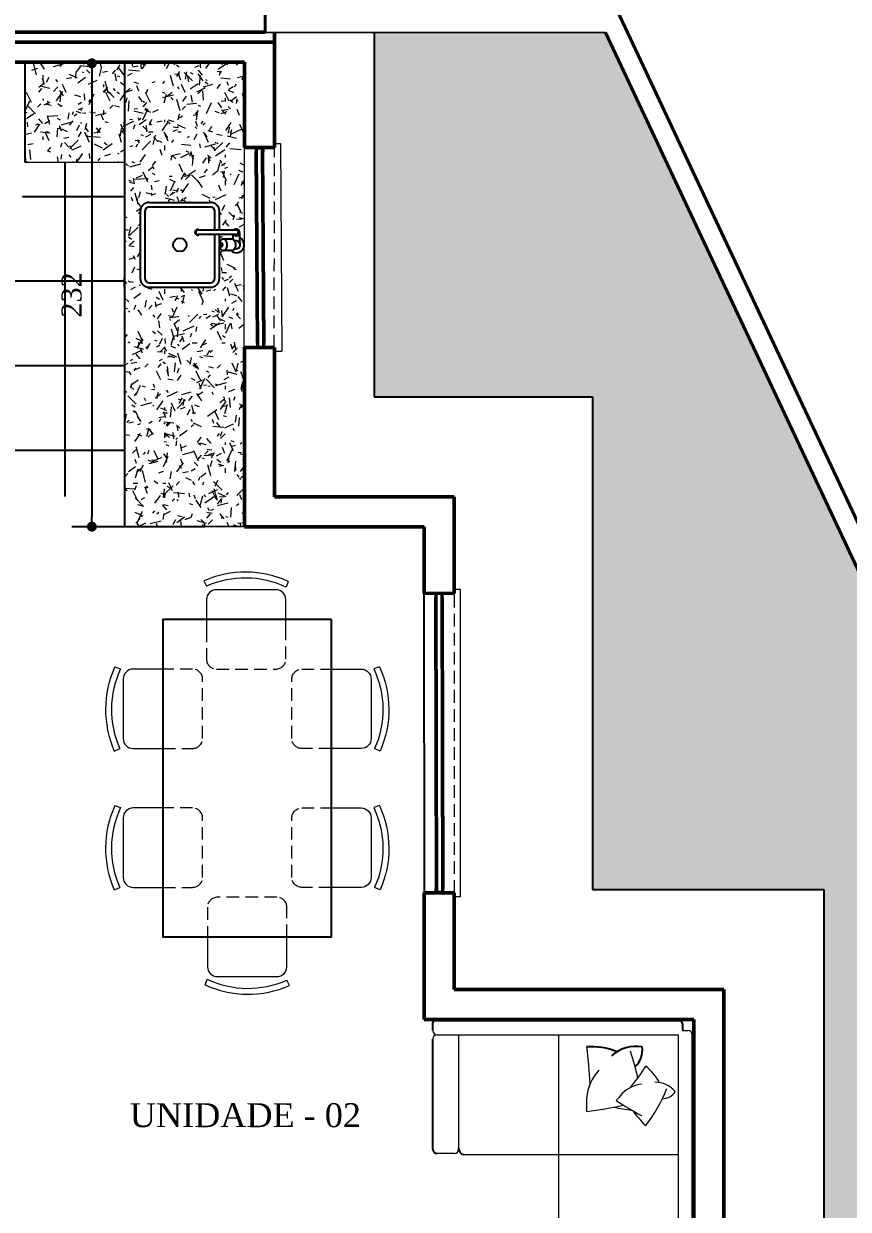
# Model space of a CAD drawing. Header units: centimetres. Extents: x -48696 to 156237, y -5617 to 29024.
# Drawn here: x -12782 to -12369, y 14694 to 15287 of the extents above; entities that cross this region are included whole.
import ezdxf

# ---------------------------------------------------------------- set-up
doc = ezdxf.new("R2010")
doc.units = ezdxf.units.CM
doc.linetypes.add('HIDDEN', pattern=[9.525, 6.35, -3.175])
for name, color, linetype in [('01', 1, 'Continuous'), ('ACESSORIOS', 2, 'Continuous'), ('COZ', 3, 'Continuous'), ('Hachuria - Moveis', 1, 'Continuous'), ('Piso', 55, 'Continuous'), ('PN010', 1, 'Continuous'), ('Portas-Cotas', 2, 'Continuous')]:
    doc.layers.add(name, color=color, linetype=linetype)
doc.layers.add('A0 BV', color=7, linetype='Continuous', plot=False)
for name, color, linetype, lineweight in [('Hachura', 1, 'Continuous', 9), ('Moveis', 1, 'Continuous', 9), ('Nível Fachada', 7, 'Continuous', 70), ('Parede Baixa', 5, 'Continuous', 50), ('Parede Corte', 4, 'Continuous', 40), ('Portas - Janelas', 2, 'Continuous', 20), ('Projeção Janela', 15, 'HIDDEN', 9)]:
    doc.layers.add(name, color=color, linetype=linetype, lineweight=lineweight)
doc.styles.add('Valéria', font='romantic.ttf', dxfattribs={"height": 10})
doc.dimstyles.new('Cota - 50', dxfattribs={"dimtxt": 10, "dimasz": 5, "dimexe": 10, "dimexo": 20, "dimgap": 5, "dimtad": 1, "dimtxsty": 'Valéria', "dimblk": 'DOT', "dimcen": 0, "dimclrd": 12, "dimclre": 12, "dimclrt": 2, "dimazin": 2, "dimtfac": 1, "dimtix": 1, "dimtmove": 0, "dimatfit": 3, "dimldrblk": 'DOT', "dimfxl": 1, "dimarcsym": 0})
pattern_1 = [(270, (-3682.932, 2768.377), (30.4, -17.6), [1.6, -26.8, 1.2, -11.6, 2.4, -28.4]), (275, (-3668.532, 2786.377), (31.09103, -15.75017), [3.2, -26.8, 2.4, -11.6, 4.8, -28.4]), (280, (-3666.532, 2775.977), (38.045905, -10.75682), [2.8, -6.8, 3.6, -21.2, 2, -26.4]), (285, (-3662.932, 2783.177), (35.95474, -9.00093), [5.6, -6.8, 6, -21.2, 4.4, -26.4]), (290, (-3679.332, 2779.977), (29.4635, -17.796127), [3.2, -22, 2.8, -16.4, 2, -12.8]), (295, (-3684.932, 2774.377), (29.161135, -19.944628), [4.4, -22, 5.6, -16.4, 4.8, -12.8]), (300, (-3681.732, 2768.377), (33.87358, 2.929234), [2, -13.2, 1.6, -19.6, 1.2, -26]), (305, (-3696.132, 2786.377), (39.68401, -2.97648), [4.4, -13.2, 3.2, -19.6, 2.4, -26]), (310, (-3672.932, 2779.577), (28.84938, -4.511456), [1.6, -17.6, 1.2, -11.2, 3.2, -20.4]), (315, (-3687.332, 2779.577), (39.31514, 8.20244), [3.2, -17.6, 2.4, -11.2, 6, -20.4]), (320, (-3687.332, 2773.577), (31.43113, 10.699715), [0.8, -14.8, 2, -24.4, 2.4, -12.4]), (330, (-3684.532, 2772.377), (29.82769, 13.26307), [2, -16.4, 0.8, -19.2, 1.6, -14.8]), (335, (-3684.532, 2786.777), (41.609064, 9.72655), [4.4, -16.4, 1.6, -19.2, 3.2, -14.8]), (340, (-3689.332, 2776.777), (28.744913, 14.652303), [1.2, -7.6, 2.4, -12.8, 1.6, -17.6]), (345, (-3692.932, 2791.177), (31.08549, 31.01116), [2.4, -7.6, 4.8, -12.8, 3.2, -17.6]), (350, (-3665.732, 2774.777), (21.962593, 27.80871), [2.8, -17.6, 1.2, -20.8, 2.4, -19.6]), (355, (-3694.532, 2771.177), (19.76909, 33.20336), [5.6, -17.6, 2.4, -20.8, 4.8, -19.6]), (360, (-3682.932, 2772.377), (14.8, 35.2), [2.4, -12.4, 1.6, -24.4, 0.8, -24.8]), (5, (-3668.532, 2786.777), (26.021, 37.611), [4.8, -12.4, 1.6, -24.4, 1.6, -24.8]), (10, (-3670.532, 2778.777), (19.352705, 33.06286), [2.8, -15.6, 2.4, -12.8, 2.8, -29.2]), (15, (-3663.332, 2771.577), (16.397444, 34.623746), [5.6, -15.6, 4.8, -12.8, 5.6, -29.2]), (20, (-3693.332, 2781.577), (10.89215, 32.05871), [3.2, -10.4, 1.6, -21.2, 2.4, -23.2]), (25, (-3693.332, 2759.977), (8.056603, 32.886033), [6, -10.4, 3.2, -21.2, 4.8, -23.2]), (30, (-3688.532, 2792.377), (3.79897, 38.21999), [2, -26.8, 2.4, -12.4, 2.8, -16.4]), (35, (-3684.932, 2788.777), (1.33749, 43.41948), [4.4, -26.8, 4.8, -12.4, 5.6, -16.4]), (40, (-3697.332, 2783.577), (9.502144, 37.21437), [1.2, -8.8, 1.6, -17.2, 3.2, -22.4]), (45, (-3693.732, 2779.977), (6.22254, 42.992092), [2.4, -8.8, 3.2, -17.2, 6, -22.4]), (50, (-3665.332, 2795.577), (-4.560758, 29.412914), [2.4, -14.4, 2.8, -12.4, 1.6, -16.8]), (55, (-3690.532, 2779.577), (-10.055855, 30.968367), [4.8, -14.4, 5.6, -12.4, 3.2, -16.8]), (60, (-3699.732, 2762.377), (-16.1023, 27.309996), [1.6, -11.2, 3.2, -24.8, 2.8, -22.8]), (65, (-3677.732, 2765.977), (-13.856973, 35.59079), [3.2, -11.2, 6, -24.8, 5.6, -22.8]), (70, (-3677.332, 2788.777), (-21.65716, 31.720143), [2.4, -16.8, 2, -15.2, 1.6, -24.4]), (75, (-3691.732, 2792.377), (-26.88492, 34.120974), [4.8, -16.8, 4.4, -15.2, 3.2, -24.4]), (80, (-3686.932, 2786.377), (-22.549755, 28.75254), [3.6, -13.2, 2.4, -18, 3.2, -17.6]), (85, (-3668.932, 2768.377), (-32.1425, 27.30531), [4.4, -13.2, 4.8, -18, 5.2, -17.6])]

# ---------------------------------------------------------------- blocks, each defined once
blk = doc.blocks.new('cad')
at = {"layer": 'Moveis', "linetype": 'HIDDEN'}
for p, q in [((48757.25, 6115.68), (48727.25, 6115.68)), ((48722.25, 6110.68), (48722.25, 6095.68)), ((48762.25, 6095.68), (48762.25, 6110.68))]:
    blk.add_line(p, q, dxfattribs=at)
at = {"layer": 'Moveis'}
for p, q in [((48722.25, 6095.68), (48722.25, 6080.68)), ((48762.25, 6080.68), (48762.25, 6095.68)), ((48721.06, 6071.53), (48722.05, 6074.38)), ((48727.25, 6075.68), (48757.25, 6075.68)), ((48763.54, 6071.19), (48762.31, 6073.93))]:
    blk.add_line(p, q, dxfattribs=at)
at = {"layer": 'Moveis', "linetype": 'HIDDEN'}
for centre, start, end in [((48727.25, 6110.68), 90, 180), ((48757.25, 6110.68), 0, 90)]:
    blk.add_arc(centre, 5, start, end, dxfattribs=at)
at = {"layer": 'Moveis'}
for centre, radius, start, end in [((48727.25, 6080.68), 5, 180, 270), ((48757.25, 6080.68), 5, 270, 0), ((48742.67, 6118.15), 51.39, 245.13103, 293.96091), ((48742.67, 6118.15), 48.39, 244.77162, 293.94946)]:
    blk.add_arc(centre, radius, start, end, dxfattribs=at)
blk = doc.blocks.new('Pia Bancada Planta 01')
at = {"layer": 'COZ', "color": 2}
for p, q in [((0.435, 0.1875), (0.165, 0.1875)), ((0.435, 0.1675), (0.165, 0.1675)), ((0.125, 0.1475), (0.125, 0.0074)), ((0.145, 0.1475), (0.145, -0.045)), ((0.455, -0.1475), (0.455, 0.1475)), ((0.475, -0.1475), (0.475, 0.1475)), ((0.0509, 0.0175), (0.0579, 0.0175)), ((0.0705, 0.025), (0.1081, 0.025)), ((0.0359, -0.055), (0.0359, -0.0115)), ((0.0509, -0.0175), (0.0579, -0.0175)), ((0.0509, -0.045), (0.2209, -0.045)), ((0.0659, -0.045), (0.0659, -0.0241)), ((0.0705, -0.025), (0.1081, -0.025)), ((0.125, -0.0074), (0.125, -0.045)), ((0.0509, -0.065), (0.2209, -0.065)), ((0.125, -0.065), (0.125, -0.1475)), ((0.145, -0.065), (0.145, -0.1475)), ((0.435, -0.1675), (0.165, -0.1675)), ((0.435, -0.1875), (0.165, -0.1875))]:
    blk.add_line(p, q, dxfattribs=at)
blk.add_lwpolyline([(0.0705, 0.025, 0.133256), (0.0641, 0.0233, 0.106756), (0.058, 0.0177, 0.082828), (0.0543, 0.0099, 0.071352), (0.0528, 0, 0.071352), (0.0543, -0.0099, 0.082828), (0.058, -0.0177, 0.106756), (0.0641, -0.0233, 0.133256), (0.0705, -0.025, 0.133256)], format="xyb", dxfattribs=at)
for points in [[(0.1081, -0.025, 0.133256), (0.1145, -0.0233, 0.106756), (0.1206, -0.0177, 0.082828), (0.1244, -0.0099, 0.071352), (0.1258, 0, 0.071352), (0.1244, 0.0099, 0.082828), (0.1206, 0.0177, 0.106756), (0.1145, 0.0233, 0.133256), (0.1081, 0.025, 0.133256), (0.1017, 0.0233, 0.106756), (0.0956, 0.0177, 0.082828), (0.0919, 0.0099, 0.071352), (0.0904, 0, 0.071352), (0.0919, -0.0099, 0.082828), (0.0956, -0.0177, 0.106756), (0.1017, -0.0233, 0.133256)], [(0.1156, 0.0075, 0.133256), (0.1137, 0.007, 0.106756), (0.1119, 0.0053, 0.082828), (0.1107, 0.003, 0.071352), (0.1103, 0, 0.071352), (0.1107, -0.003, 0.082828), (0.1119, -0.0053, 0.106756), (0.1137, -0.007, 0.133256), (0.1156, -0.0075, 0.133256), (0.1175, -0.007, 0.106756), (0.1194, -0.0053, 0.082828), (0.1205, -0.003, 0.071352), (0.1209, 0, 0.071352), (0.1205, 0.003, 0.082828), (0.1194, 0.0053, 0.106756), (0.1175, 0.007, 0.133256)]]:
    blk.add_lwpolyline(points, format="xyb", close=True, dxfattribs=at)
blk.add_circle((0.3, 0), 0.03, dxfattribs=at)
for centre, radius, start, end in [((0.165, 0.1475), 0.04, 90, 180), ((0.165, 0.1475), 0.02, 90, 180), ((0.435, 0.1475), 0.04, 0, 90), ((0.435, 0.1475), 0.02, 0, 90), ((0.0509, 0), 0.035, 45.5847, 244.6231), ((0.0509, 0), 0.0175, 90, 204.62), ((0.0259, -0.0115), 0.01, 0, 24.62), ((0.0509, 0), 0.0175, 211.0027, 270), ((0.0509, -0.055), 0.015, 41.8103, 318.1897), ((0.0509, -0.055), 0.01, 90.0002, 270.0002), ((0.0509, 0), 0.035, 295.3769, 314.4153), ((0.2209, -0.055), 0.0125, 233.1301, 126.8699), ((0.2209, -0.055), 0.01, 270.0001, 90.0001), ((0.165, -0.1475), 0.04, 180, 270), ((0.165, -0.1475), 0.02, 180, 270), ((0.435, -0.1475), 0.04, 270, 0), ((0.435, -0.1475), 0.02, 270, 360)]:
    blk.add_arc(centre, radius, start, end, dxfattribs=at)
blk = doc.blocks.new('_Dot')
at = {"color": 0, "linetype": 'ByBlock', "lineweight": -2}
blk.add_line((-0.5, 0), (-1, 0), dxfattribs=at)
at = {"color": 0, "linetype": 'ByBlock', "const_width": 0.5}
blk.add_lwpolyline([(-0.25, 0, 1), (0.25, 0, 1)], format="xyb", close=True, dxfattribs=at)
blk = doc.blocks.new('*D1196')
at = {"color": 12, "lineweight": -2, "transparency": 16777216}
for p, q in [((-12691.52, 15267.48), (-12758.01, 15267.48)), ((-12748.01, 15262.48), (-12748.01, 15040.48)), ((-12691.52, 15035.48), (-12758.01, 15035.48))]:
    blk.add_line(p, q, dxfattribs=at)
at = {"layer": 'Defpoints', "color": 0, "transparency": 16777216}
for p in [(-12671.52, 15267.48), (-12748.01, 15035.48), (-12671.52, 15035.48)]:
    blk.add_point(p, dxfattribs=at)
at = {"color": 12, "lineweight": -2, "transparency": 16777216, "xscale": 5, "yscale": 5, "zscale": 5}
for p, rotation in [((-12748.01, 15267.48), 90), ((-12748.01, 15035.48), 270)]:
    blk.add_blockref('_Dot', p, dxfattribs=dict(at, rotation=rotation))
at = {"color": 2, "transparency": 16777216, "insert": (-12758.11, 15151.48), "char_height": 10, "attachment_point": 5, "rotation": 90, "style": 'Valéria'}
blk.add_mtext('232', dxfattribs=at)

msp = doc.modelspace()

# ---------------------------------------------------------------- hatches: boundary and pattern name
h = msp.add_hatch()
h.set_pattern_fill('GRASS2', color=74, scale=15, pattern_type=2)
h.set_pattern_definition([(360, (2776.694, 2662.583), (15, 15), [2.25, -0.45, 0.6, -0.45, 2.25, -9]), (360, (2775.944, 2663.033), (15, 15), [1.5, -1.125, 2.25, -1.125, 1.5, -7.5]), (360, (2781.194, 2669.033), (15, 15), [1.875, -0.75, 1.875, -10.5]), (360, (2773.694, 2672.033), (15, 15), [0.75, -1.5, 0.75, -12]), (90, (2775.194, 2672.033), (-15, 15), [1.35, -13.65]), (90, (2779.694, 2663.033), (-15, 15), [1.5, -13.5]), (90, (2783.444, 2669.033), (-15, 15), [1.5, -13.5]), (45, (2781.644, 2662.883), (5e-15, 15), [1.5, -19.713203]), (135, (2777.744, 2662.883), (-15, 5e-15), [1.5, -19.713203]), (63.43495, (2781.194, 2662.958), (8e-10, 15), [1.5, -32.04102]), (75.963757, (2780.4442, 2663.033), (5e-10, 15), [1.5, -60.346584]), (75.963757, (2784.1942, 2669.033), (5e-10, 15), [1.2, -60.646584]), (75.963757, (2775.4942, 2672.033), (5e-10, 15), [1.05, -60.796584]), (104.036243, (2778.9442, 2663.033), (-5e-10, 15), [1.5, -60.346584]), (104.036243, (2782.6942, 2669.033), (-5e-10, 15), [1.2, -60.646584]), (104.036243, (2774.8942, 2672.033), (-5e-10, 15), [1.05, -60.796584]), (116.56505, (2778.194, 2662.958), (-6e-09, 15), [1.5, -32.041002])])
h.paths.add_polyline_path([(-12701.81742, 13998.62809), (-13087.8183, 13998.62809), (-13087.8183, 14248.52817), (-12701.81742, 14248.52817)])
h.paths.add_polyline_path([(-12582.81816, 14248.62092), (-12601.81742, 14248.62092), (-12601.81742, 13998.62809), (-12582.81816, 13998.62809)])
h.paths.add_polyline_path([(-12433.78221, 14012.89298), (-12460.346, 14010.97364), (-12483.29818, 14012.33712), (-12483.29818, 14003.7309), (-12433.78221, 14003.7309)])
h.paths.add_polyline_path([(-12546.93425, 14070.03309), (-12582.81816, 14070.03309), (-12582.81816, 14059.64112), (-12546.93425, 14059.64112)])
h.paths.add_polyline_path([(-12549.52529, 14129.64112), (-12582.67759, 14129.64112), (-12582.67759, 14139.64112), (-12549.52529, 14139.64112)])
h.paths.add_polyline_path([(-12549.75646, 14199.64112), (-12582.67759, 14199.64112), (-12582.67759, 14209.64112), (-12549.75646, 14209.64112)])
h.paths.add_polyline_path([(-12549.70741, 14269.64112), (-12582.67759, 14269.64112), (-12582.67759, 14279.64112), (-12549.70741, 14279.64112)])
h.paths.add_polyline_path([(-12549.55936, 14339.64112), (-12582.67759, 14339.64112), (-12582.67759, 14349.64112), (-12549.55936, 14349.64112)])
h.paths.add_polyline_path([(-12548.24139, 14409.64112), (-12582.67759, 14409.64112), (-12582.67759, 14419.64112), (-12548.24139, 14419.64112)])
h.paths.add_polyline_path([(-12582.67759, 14489.64112), (-12582.67759, 14479.64112), (-12516.01529, 14479.64112), (-12515.67754, 14481.93729), (-12510.71583, 14484.03929), (-12510.65486, 14479.64112), (-12499.52442, 14479.79543), (-12485.73288, 14481.98281), (-12471.92552, 14483.39945), (-12458.58342, 14483.65326), (-12447.98512, 14483.08341), (-12432.88598, 14482.13238), (-12427.09416, 14481.3097), (-12418.49873, 14479.53819), (-12406.9996, 14479.53819), (-12406.45121, 14483.26724), (-12402.1825, 14482.03247), (-12401.52201, 14479.53819), (-12255.10174, 14479.53819), (-12253.17756, 14480.35336), (-12253.17756, 14479.53819), (-12232.12716, 14479.53819), (-12231.8121, 14477.68266), (-12212.93202, 14480.34968), (-12200.36817, 14480.34968), (-12174.45805, 14478.27751), (-12174.45805, 14479.91132), (-12113.68594, 14479.91132), (-12490.84491, 15282.94993), (-12606.58768, 15282.94993), (-12606.58768, 15100.46001), (-12497.36462, 15100.42825), (-12497.36462, 14853.77482), (-12381.51336, 14853.77482), (-12381.51336, 14489.64112)])
h.paths.add_polyline_path([(-12369.42263, 14409.64112), (-12290.47085, 14409.64112), (-12290.47085, 14419.53819), (-12369.42263, 14419.53819)])
h.paths.add_polyline_path([(-12369.12358, 14349.64112), (-12291.94016, 14349.64112), (-12291.94016, 14340.83564), (-12369.12358, 14340.83564)])
h.paths.add_polyline_path([(-12369.09969, 14280.83564), (-12292.16578, 14280.83564), (-12292.16578, 14270.75712), (-12369.09969, 14270.75712)])
h.paths.add_polyline_path([(-12369.14863, 14210.75712), (-12292.21572, 14210.75712), (-12292.21572, 14199.47849), (-12369.14863, 14199.47849)])
h.paths.add_polyline_path([(-12369.69382, 14139.47849), (-12292.00053, 14139.47849), (-12292.00053, 14129.64112), (-12369.69382, 14129.64112)])
h.paths.add_polyline_path([(-12372.61816, 14069.67794), (-12290.37137, 14069.67794), (-12290.37137, 14060.39334), (-12372.61816, 14060.39334)])
h.paths.add_polyline_path([(-12174.91461, 14009.45178), (-12202.79469, 14006.67377), (-12233.78221, 14010.41872), (-12233.78221, 14003.7309), (-12174.91461, 14003.7309)])
h.paths.add_polyline_path([(-12074.45805, 14396.38814), (-12074.37629, 13998.73654), (-11887.73699, 13998.82575)])
h.paths.add_polyline_path([(-12074.45805, 14068.82575), (-12113.66335, 14068.82575), (-12113.66335, 14058.82575), (-12074.45805, 14058.82575)])
h.paths.add_polyline_path([(-12074.45805, 14138.82575), (-12112.22422, 14138.82575), (-12112.22422, 14128.82575), (-12074.45805, 14128.82575)])
h.paths.add_polyline_path([(-12074.45805, 14208.82575), (-12111.61612, 14208.82575), (-12111.61612, 14198.82575), (-12074.45805, 14198.82575)])
h.paths.add_polyline_path([(-12074.45805, 14278.82575), (-12111.56724, 14278.82575), (-12111.56724, 14268.82575), (-12074.45805, 14268.82575)])
h.paths.add_polyline_path([(-12074.45805, 14348.82575), (-12111.55919, 14348.82575), (-12111.55919, 14338.82575), (-12074.45805, 14338.82575)])
h.paths.add_polyline_path([(-12085.50606, 14419.91132), (-12112.31287, 14419.91132), (-12112.31287, 14408.82575), (-12085.50606, 14408.82575)])
at = {"layer": 'Hachura', "transparency": 33554687}
h = msp.add_hatch(dxfattribs=at)
h.set_pattern_fill('TEXTURED', color=55, scale=40, angle=270, pattern_type=2)
h.set_pattern_definition(pattern_1)
h.paths.add_polyline_path([(-12671.60434, 15268.00249), (-12781.58768, 15268.00249), (-12781.58768, 15218.03447), (-12731.58768, 15218.01993), (-12671.60434, 15218.00249)])
h = msp.add_hatch(dxfattribs=at)
h.set_pattern_fill('TEXTURED', color=55, scale=40, angle=270, pattern_type=2)
h.set_pattern_definition(pattern_1)
h.paths.add_polyline_path([(-12671.6161, 15197.84033), (-12684.10792, 15197.84033), (-12684.10792, 15184.90289), (-12671.6161, 15184.90289)])
h.paths.add_polyline_path([(-12731.58768, 15218.00249), (-12671.6161, 15218.00249), (-12671.6161, 15197.84033), (-12731.58768, 15197.84033)])
h.paths.add_polyline_path([(-12731.58768, 15197.84033), (-12723.77458, 15197.84033), (-12723.77458, 15159.87367), (-12731.58768, 15159.87367)])
h.paths.add_polyline_path([(-12684.03719, 15175.4679), (-12683.49281, 15173.4839), (-12678.17608, 15173.4839), (-12677.44111, 15172.33449), (-12674.76839, 15171.92649), (-12673.17198, 15172.81668), (-12671.6307, 15172.81668), (-12671.64089, 15155.34033), (-12685.63866, 15155.34033), (-12683.72297, 15157.9249)])
edge = h.paths.add_edge_path()
edge.add_line((-12671.6001, 15225.27749), (-12671.6001, 15179.1701))
edge.add_line((-12671.6001, 15179.1701), (-12674.0094, 15180.17425))
edge.add_line((-12674.0094, 15180.17425), (-12674.0094, 15184.90289))
h = msp.add_hatch(dxfattribs=at)
h.set_pattern_fill('TEXTURED', color=55, scale=40, angle=270, pattern_type=2)
h.set_pattern_definition(pattern_1)
h.paths.add_polyline_path([(-12671.58768, 15035.47891), (-12731.58768, 15035.47891), (-12731.58768, 15155.34033), (-12671.58768, 15155.34033)])
h.paths.add_polyline_path([(-12677.4094, 15181.69033), (-12684.10792, 15181.69033), (-12684.10792, 15178.98896), (-12682.19471, 15179.42367), (-12678.48549, 15179.42367), (-12677.4094, 15180.17425)], flags=17)
edge = h.paths.add_edge_path()
edge.add_line((-12731.58768, 15155.34033), (-12731.58768, 15218.00249))
edge.add_line((-12731.58768, 15218.00249), (-12671.60222, 15218.00249))
edge.add_line((-12671.60222, 15218.00249), (-12671.60222, 15177.91244))
edge.add_line((-12671.60222, 15177.91244), (-12674.0094, 15182.82367))
edge.add_line((-12674.0094, 15182.82367), (-12674.0094, 15184.48582))
edge.add_line((-12674.0094, 15184.48582), (-12676.9966, 15185.84613))
edge.add_line((-12676.9966, 15185.84613), (-12676.9966, 15184.71268))
edge.add_line((-12676.9966, 15184.71268), (-12684.10792, 15184.71268))
edge.add_line((-12684.10792, 15184.71268), (-12684.10792, 15197.32636))
edge.add_line((-12684.10792, 15197.32636), (-12688.64125, 15197.84033))
edge.add_line((-12688.64125, 15197.84033), (-12725.12026, 15197.84033))
edge.add_line((-12725.12026, 15197.84033), (-12723.77458, 15193.307))
edge.add_line((-12723.77458, 15193.307), (-12723.77458, 15158.72754))
edge.add_line((-12723.77458, 15158.72754), (-12723.77458, 15156.73797))
edge.add_line((-12723.77458, 15156.73797), (-12722.04815, 15155.34033))
h = msp.add_hatch(dxfattribs=at)
h.set_pattern_fill('TEXTURED', color=55, scale=40, angle=270, pattern_type=2)
h.set_pattern_definition(pattern_1)
h.paths.add_polyline_path([(-12723.77458, 15159.87367), (-12731.58768, 15159.87367), (-12731.58768, 15155.34033), (-12723.77458, 15155.34033)])
at = {"layer": 'Piso'}
h = msp.add_hatch(dxfattribs=at)
h.set_pattern_fill('ANSI37', color=256, scale=13.333333, angle=45)
h.set_pattern_definition([(90, (-3702.13, 2797.177), (-42.33333, 2e-14), []), (180, (-3702.13, 2797.177), (-2e-14, -42.33333), [])])
h.paths.add_polyline_path([(-12862.61518, 15267.36041), (-12932.20492, 15268.07827), (-12931.3198, 15120.74243), (-12929.48646, 15120.74243), (-12929.48646, 15125.32576), (-12858.4448, 15125.32576), (-12858.4448, 15057.23099), (-12855.6948, 15057.23099), (-12855.6948, 15060.24243), (-12853.03253, 15060.24243), (-12853.86146, 15055.6591), (-12858.4448, 15055.6591), (-12858.4448, 15051.07576), (-12812.33995, 15050.51984), (-12731.58768, 15050.51984), (-12731.58768, 15218.01993), (-12782.68918, 15218.03479), (-12782.68918, 15198.85241), (-12790.99318, 15198.85241), (-12790.99318, 15196.77641), (-12854.31118, 15196.77641), (-12854.31118, 15198.85241), (-12862.61518, 15198.85241)])

# ---------------------------------------------------------------- linework, layer by layer
at = {"color": 4}
msp.add_line((-12661.28497, 15282.99949), (-12490.84491, 15282.94993), dxfattribs=at)
for p, q in [((-12606.58768, 15282.98359), (-12606.58768, 15100.46001)), ((-12606.58768, 15100.46001), (-12497.36462, 15100.42825)), ((-12497.36462, 15100.42825), (-12497.36462, 14853.77482)), ((-12497.36462, 14853.77482), (-12381.51336, 14853.77482)), ((-12381.51336, 14853.77482), (-12381.51336, 14489.64112))]:
    msp.add_line(p, q)
msp.add_lwpolyline([(-12731.58768, 15159.87367), (-12731.58768, 15159.87367), (-12731.58768, 15155.34033), (-12731.58768, 15155.34033)], close=True)
at = {"layer": '01', "color": 1}
for centre, radius, start, end in [((-12497.93886, 14740.12384), 34.98737, 68.28525858, 93.7469733), ((-12475.41169, 14756.5367), 18.72871, 81.03124185, 131.41312595), ((-12482.83941, 14773.18654), 10.51151, 310.55199163, 10.13604272)]:
    msp.add_arc(centre, radius, start, end, dxfattribs=at)
at = {"layer": 'A0 BV', "color": 1}
msp.add_arc((-12576.46342, 14787.24437), 0.84894, 94.17788055, 182.22083103, dxfattribs=at)
at = {"layer": 'ACESSORIOS'}
for p, q in [((-12781.58768, 15268.00249), (-12781.58768, 15218.03447)), ((-12731.58768, 15268.01994), (-12731.58768, 15035.49635)), ((-12671.58768, 15035.47891), (-12731.58768, 15035.49635)), ((-12581.39223, 14852.1225), (-12581.58768, 15002.11821))]:
    msp.add_line(p, q, dxfattribs=at)
at = {"layer": 'Hachura'}
for p, q in [((-12664.45831, 15125.8215), (-12665.09701, 15224.81944)), ((-12662.45835, 15125.8344), (-12663.09705, 15224.83234)), ((-12665.45496, 15125.29916), (-12665.46797, 15127.31501)), ((-12664.9583, 15125.81827), (-12664.96798, 15127.31824)), ((-12664.9583, 15125.81827), (-12661.95837, 15125.83762)), ((-12661.95837, 15125.83762), (-12661.96804, 15127.33759)), ((-12661.45497, 15125.3137), (-12661.46805, 15127.34082)), ((-12576.30849, 15002.11667), (-12576.30286, 15000.08952)), ((-12572.80704, 15001.59923), (-12575.80702, 15001.5909)), ((-12575.80702, 15001.5909), (-12575.80286, 15000.09091)), ((-12575.30703, 15001.59186), (-12574.89358, 14852.59455)), ((-12573.30703, 15001.59741), (-12572.89359, 14852.6001)), ((-12572.80704, 15001.59923), (-12572.80287, 15000.09923)), ((-12572.30847, 15002.1165), (-12572.30288, 15000.10062)), ((-12576.52527, 14788.09105), (-12454.32909, 14788.09105)), ((-12575.16242, 14781.09105), (-12454.32909, 14781.09105)), ((-12564.32909, 14780.54821), (-12564.32909, 14723.82351)), ((-12514.32909, 14781.09105), (-12514.32909, 14621.09105)), ((-12454.32909, 14781.09105), (-12454.32909, 14621.09105)), ((-12452.16242, 14783.25771), (-12449.49576, 14783.25771)), ((-12566.49576, 14721.65685), (-12575.16242, 14721.65685)), ((-12561.73212, 14721.09105), (-12454.32909, 14721.09105))]:
    msp.add_line(p, q, dxfattribs=at)
for centre, radius, start, end in [((-12575.16242, 14778.92438), 2.16667, 90, 180), ((-12575.14506, 14783.25771), 2.16667, 180, 270), ((-12449.49576, 14781.09105), 2.16667, 0, 90), ((-12650.38708, 14752.17411), 151.89223, 1.64230873, 8.65686779), ((-12580.46904, 14737.37668), 108.1053, 11.77341266, 19.14033026), ((-12477.55436, 14747.81222), 22.73927, 136.75178236, 175.5570097), ((-12560.91389, 14821.57475), 106.32456, 321.05171291, 328.06627196), ((-12485.36615, 14745.73599), 24.49116, 27.69466276, 53.15637748), ((-12471.02877, 14740.53864), 15.91749, 96.16118653, 134.96641388), ((-12465.91619, 14744.20038), 13.1101, 40.44064603, 90.82253013), ((-12504.459, 14767.61051), 27.23914, 314.29829094, 324.52051741), ((-12530.48749, 14781.86445), 75.67371, 322.20029432, 338.54973444), ((-12462.28126, 14756.43384), 7.35806, 269.9613958, 329.5454469), ((-12538.98363, 14746.10709), 38.91306, 354.88888677, 5.11111323), ((-12532.21172, 14978.9912), 238.50538, 277.70727171, 282.18934391), ((-12437.39293, 15019.1442), 278.72258, 259.78218554, 261.71195035), ((-12394.79113, 14888.31917), 166.95377, 237.11667589, 242.13583719), ((-12326.10094, 14866.47743), 195.10581, 219.19158971, 222.17504393), ((-12566.49576, 14723.82351), 2.16667, 270, 0)]:
    msp.add_arc(centre, radius, start, end, dxfattribs=at)
at = {"layer": 'Hachuria - Moveis'}
for p, q in [((-12666.10012, 15225.29748), (-12666.08731, 15223.31302)), ((-12662.10013, 15225.31201), (-12662.0874, 15223.33882)), ((-12665.597, 15224.81621), (-12662.59706, 15224.83556)), ((-12665.597, 15224.81621), (-12665.58732, 15223.31624)), ((-12662.59706, 15224.83556), (-12662.58739, 15223.3356)), ((-12575.89227, 14852.11855), (-12575.89774, 14854.09177)), ((-12575.39358, 14852.59317), (-12575.39774, 14854.09316)), ((-12572.39359, 14852.60149), (-12575.39358, 14852.59317)), ((-12572.39359, 14852.60149), (-12572.39775, 14854.10148)), ((-12571.89225, 14852.11838), (-12571.89776, 14854.10287))]:
    msp.add_line(p, q, dxfattribs=at)
at = {"layer": 'Parede Baixa'}
for p, q in [((-13879.32762, 15283.35184), (-12661.28497, 15282.99764)), ((-13879.32762, 15278.35183), (-12656.58768, 15277.99628)), ((-12932.20492, 15268.07827), (-12671.58768, 15268.00249)), ((-12671.6001, 15225.27749), (-12656.58768, 15225.27313)), ((-12671.60434, 15218.00249), (-12671.60222, 15218.00249)), ((-12671.61018, 15208.00249), (-12671.60512, 15208.00249)), ((-12671.62918, 15125.27749), (-12656.58768, 15125.27312)), ((-12656.58768, 15050.47455), (-12566.58768, 15050.44838)), ((-12566.58768, 15050.45274), (-12566.58768, 15002.11378)), ((-12671.58768, 15035.47891), (-12581.58768, 15035.45274)), ((-12581.58768, 15035.45274), (-12581.58768, 15002.11378)), ((-12566.34807, 15002.11378), (-12581.58768, 15002.11821)), ((-12581.58768, 14852.11378), (-12581.58768, 14788.77482)), ((-12566.39223, 14852.11814), (-12581.39223, 14852.1225)), ((-12566.58768, 14852.11378), (-12566.58768, 14803.77482)), ((-12566.58768, 14803.77482), (-12431.51336, 14803.77482)), ((-12431.51336, 14803.77482), (-12431.51336, 14504.64112)), ((-12581.58768, 14788.77482), (-12446.51336, 14788.77482)), ((-12446.51336, 14788.77482), (-12446.51336, 14514.64112))]:
    msp.add_line(p, q, dxfattribs=at)
at = {"layer": 'Parede Baixa', "color": 5}
for p, q in [((-12656.58768, 15282.99813), (-12656.58768, 15225.27313)), ((-12671.58768, 15268.00249), (-12671.58768, 15225.27749)), ((-12671.58768, 15125.27748), (-12671.58768, 15035.47891)), ((-12656.58768, 15125.27312), (-12656.58768, 15050.47455))]:
    msp.add_line(p, q, dxfattribs=at)
at = {"layer": 'Parede Corte'}
for p, q in [((-11863.31546, 13970.35115), (-12667.68698, 15683.00137)), ((-12661.28497, 15292.99949), (-12661.28497, 15282.99764)), ((-11879.0586, 13980.34791), (-12490.84491, 15282.94993))]:
    msp.add_line(p, q, dxfattribs=at)
at = {"layer": 'Piso'}
for p, q in [((-12665.46797, 15127.31501), (-12666.08731, 15223.31302)), ((-12664.96798, 15127.31824), (-12665.58732, 15223.31624)), ((-12661.96804, 15127.33759), (-12662.58739, 15223.3356)), ((-12661.46805, 15127.34082), (-12662.0874, 15223.33882)), ((-12576.30286, 15000.08952), (-12575.89774, 14854.09177)), ((-12575.80286, 15000.09091), (-12575.39774, 14854.09316)), ((-12572.80287, 15000.09923), (-12572.39775, 14854.10148)), ((-12572.30287, 15000.09923), (-12571.89776, 14854.10287))]:
    msp.add_line(p, q, dxfattribs=at)
at = {"layer": 'PN010'}
for p, q in [((-12576.30286, 15000.08952), (-12575.80286, 15000.09091)), ((-12572.80287, 15000.09923), (-12572.30287, 15000.09923)), ((-12577.31172, 14783.25771), (-12577.31172, 14787.21147)), ((-12452.16242, 14786.61353), (-12452.16242, 14783.25771)), ((-12447.32909, 14781.09105), (-12447.32909, 14620.73679)), ((-12577.32909, 14723.82351), (-12577.32909, 14778.92438))]:
    msp.add_line(p, q, dxfattribs=at)
msp.add_lwpolyline([(-12628.01379, 14989.01454), (-12712.44713, 14989.01454), (-12712.44713, 14830.08121), (-12628.01379, 14830.08121), (-12628.01379, 14989.01454)], dxfattribs=at)
for centre, radius, start, end in [((-12454.02926, 14786.20333), 1.91137, 12.392405, 99.02490827), ((-12575.16242, 14723.82351), 2.16667, 180, 270), ((-12561.14109, 14724.2531), 3.21681, 172.32557423, 259.41286161)]:
    msp.add_arc(centre, radius, start, end, dxfattribs=at)
at = {"layer": 'Portas - Janelas'}
for p, q in [((-12671.65843, 15125.27751), (-12671.6001, 15225.27749)), ((-12656.59888, 15227.37431), (-12653.61338, 15227.39358)), ((-12653.61338, 15227.39358), (-12652.94242, 15123.39574)), ((-12781.58768, 15218.03447), (-12731.58768, 15218.01993)), ((-12656.65954, 15123.37176), (-12652.94242, 15123.39574)), ((-12563.37256, 15004.11291), (-12566.48993, 15004.11382)), ((-12563.41818, 14850.11728), (-12563.37256, 15004.11291)), ((-12563.41818, 14850.11728), (-12566.39339, 14850.11814))]:
    msp.add_line(p, q, dxfattribs=at)
at = {"layer": 'Projeção Janela'}
for p, q in [((-12656.65843, 15125.26876), (-12656.6001, 15225.26874)), ((-12566.41759, 14852.11815), (-12566.37315, 15002.11379))]:
    msp.add_line(p, q, dxfattribs=at)

# ---------------------------------------------------------------- block references
at = {"layer": 'Nível Fachada', "xscale": 113.3333333333333, "yscale": 113.3333333333333, "zscale": 113.3333333333333, "rotation": 180}
msp.add_blockref('Pia Bancada Planta 01', (-12669.94125, 15176.59033), dxfattribs=at)
at = {"layer": 'Piso', "yscale": 0.9933333333333333, "zscale": 0.9933333333333333}
for p, xscale, rotation in [((35746.5581, 21039.08772), 0.9933333333333333, 180), ((-18767.48698, 63361.61143), 0.9933333333333333, 270), ((-6572.97395, 63361.61143), -0.9933333333333333, 90), ((-18767.48698, 63292.0781), 0.9933333333333333, 270), ((-6572.97395, 63292.0781), -0.9933333333333333, 90)]:
    msp.add_blockref('cad', p, dxfattribs=dict(at, xscale=xscale, rotation=rotation))
at = {"layer": 'Piso', "xscale": 0.9933333333333333, "yscale": 0.9933333333333333, "zscale": 0.9933333333333333}
msp.add_blockref('cad', (-61087.52735, 8775.04136), dxfattribs=at)

# ---------------------------------------------------------------- texts
at = {"layer": 'Portas-Cotas', "insert": (-12671.12558, 14746.84451), "char_height": 12, "attachment_point": 2, "style": 'Valéria'}
msp.add_mtext('{\\C12;UNIDADE - 02}', dxfattribs=at)

# ---------------------------------------------------------------- dimensions: what is measured, and where the dimension line sits
dim = msp.add_linear_dim(base=(-12748.00925, 15035.47889), p1=(-12671.52022, 15267.4789), p2=(-12671.52022, 15035.47889), angle=90, dimstyle='Cota - 50')
dim.commit()
dim.dimension.update_dxf_attribs({"geometry": '*D1196', "text_midpoint": (-12758.1128, 15151.47889)})

doc.saveas('drawing.dxf')
